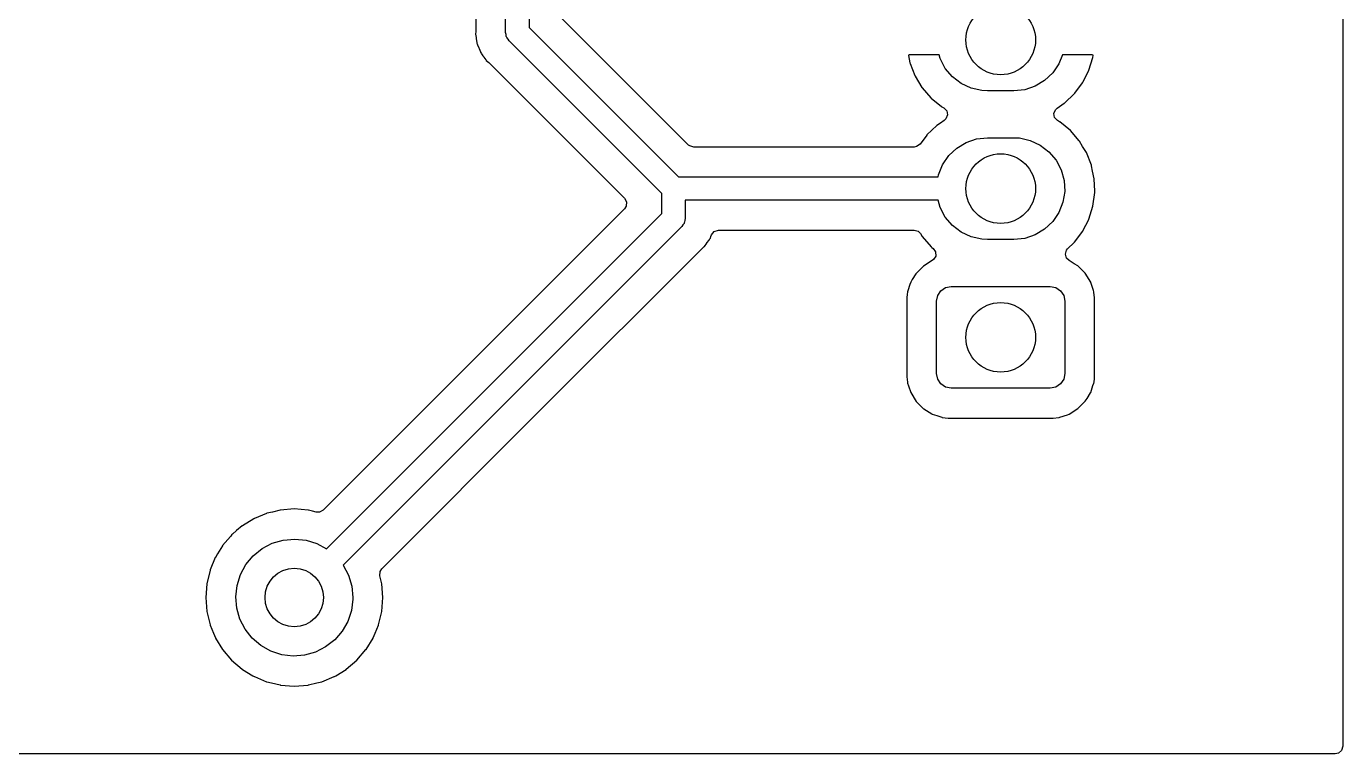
# Model space of a CAD drawing. Extents: x 61 to 228, y -146 to -45.
# Drawn here: x 205.61 to 228.09, y -145.54 to -133.12 of the extents above; entities that cross this region are included whole.
import ezdxf

# ---------------------------------------------------------------- set-up
doc = ezdxf.new("R2010")
doc.units = 0
doc.layers.add('BLACK', color=7, linetype='CONTINUOUS')

msp = doc.modelspace()

# ---------------------------------------------------------------- linework, layer by layer
at = {"layer": 'BLACK', "linetype": 'CONTINUOUS'}
for p, q in [((214.195, -99.7809), (214.195, -133.14)), ((213.795, -133.223), (213.795, -99.8637)), ((228.091, -126.5), (228.091, -145.415)), ((213.286, -129.65), (213.286, -133.194)), ((216.919, -135.145), (214.74, -132.966)), ((213.286, -133.203), (213.282, -133.26)), ((213.282, -133.26), (213.284, -133.268)), ((213.284, -133.268), (213.284, -133.268)), ((213.284, -133.268), (213.293, -133.323)), ((213.286, -133.194), (213.286, -133.203)), ((213.802, -133.256), (213.795, -133.223)), ((213.806, -133.289), (213.802, -133.256)), ((213.812, -133.299), (213.806, -133.289)), ((213.815, -133.31), (213.812, -133.299)), ((213.836, -133.336), (213.815, -133.31)), ((214.195, -133.14), (216.745, -135.69)), ((213.293, -133.323), (213.294, -133.33)), ((213.294, -133.33), (213.302, -133.393)), ((213.302, -133.393), (213.305, -133.4)), ((213.305, -133.4), (213.305, -133.403)), ((213.305, -133.403), (213.31, -133.419)), ((213.31, -133.419), (213.31, -133.422)), ((213.31, -133.422), (213.312, -133.429)), ((213.312, -133.429), (213.315, -133.436)), ((213.315, -133.436), (213.337, -133.488)), ((213.337, -133.488), (213.34, -133.494)), ((213.34, -133.494), (213.363, -133.554)), ((213.853, -133.364), (213.836, -133.336)), ((216.462, -135.973), (213.853, -133.364)), ((213.363, -133.554), (213.367, -133.56)), ((213.367, -133.56), (213.368, -133.562)), ((213.368, -133.562), (213.376, -133.577)), ((213.376, -133.577), (213.378, -133.579)), ((213.378, -133.579), (213.381, -133.586)), ((213.381, -133.586), (213.408, -133.622)), ((213.408, -133.622), (213.42, -133.637)), ((213.42, -133.637), (213.423, -133.642)), ((213.423, -133.642), (213.455, -133.689)), ((213.455, -133.689), (213.455, -133.689)), ((213.455, -133.689), (213.46, -133.695)), ((213.46, -133.695), (213.465, -133.7)), ((213.465, -133.7), (213.465, -133.7)), ((213.465, -133.7), (213.506, -133.736)), ((213.506, -133.736), (213.511, -133.741)), ((213.511, -133.741), (215.825, -136.055)), ((220.675, -133.608), (220.673, -133.619)), ((220.673, -133.619), (220.699, -133.742)), ((220.688, -133.604), (220.675, -133.608)), ((221.198, -133.604), (220.688, -133.604)), ((220.699, -133.742), (220.702, -133.752)), ((220.702, -133.752), (220.784, -133.96)), ((221.216, -133.67), (221.198, -133.604)), ((221.304, -133.836), (221.216, -133.67)), ((223.243, -133.758), (223.138, -133.914)), ((223.305, -133.604), (223.243, -133.758)), ((223.814, -133.604), (223.305, -133.604)), ((223.758, -133.865), (223.824, -133.652)), ((223.827, -133.608), (223.814, -133.604)), ((223.824, -133.652), (223.826, -133.642)), ((223.826, -133.642), (223.829, -133.622)), ((223.829, -133.622), (223.827, -133.608)), ((220.784, -133.96), (220.789, -133.969)), ((220.789, -133.969), (220.905, -134.16)), ((221.425, -133.98), (221.304, -133.836)), ((221.574, -134.094), (221.425, -133.98)), ((223.138, -133.914), (223.001, -134.043)), ((223.653, -134.074), (223.754, -133.875)), ((223.754, -133.875), (223.758, -133.865)), ((220.905, -134.16), (220.911, -134.169)), ((220.911, -134.169), (221.057, -134.337)), ((221.745, -134.174), (221.574, -134.094)), ((221.928, -134.215), (221.745, -134.174)), ((222.025, -134.22), (221.928, -134.215)), ((222.475, -134.22), (222.025, -134.22)), ((222.662, -134.2), (222.475, -134.22)), ((222.84, -134.14), (222.662, -134.2)), ((223.001, -134.043), (222.84, -134.14)), ((223.514, -134.262), (223.647, -134.083)), ((223.647, -134.083), (223.653, -134.074)), ((221.057, -134.337), (221.065, -134.345)), ((221.065, -134.345), (221.238, -134.486)), ((223.213, -134.514), (223.337, -134.431)), ((223.337, -134.431), (223.345, -134.424)), ((223.345, -134.424), (223.507, -134.27)), ((223.507, -134.27), (223.514, -134.262)), ((221.238, -134.486), (221.246, -134.492)), ((221.246, -134.492), (221.279, -134.511)), ((221.279, -134.511), (221.328, -134.562)), ((221.342, -134.632), (221.316, -134.698)), ((221.328, -134.562), (221.342, -134.632)), ((223.158, -134.608), (223.184, -134.542)), ((223.172, -134.677), (223.158, -134.608)), ((223.184, -134.542), (223.213, -134.514)), ((221.158, -134.812), (220.989, -134.973)), ((221.22, -134.77), (221.158, -134.812)), ((221.287, -134.725), (221.22, -134.77)), ((221.316, -134.698), (221.287, -134.725)), ((223.221, -134.728), (223.172, -134.677)), ((223.254, -134.747), (223.221, -134.728)), ((223.259, -134.75), (223.254, -134.747)), ((223.254, -134.747), (223.254, -134.747)), ((223.44, -134.898), (223.259, -134.75)), ((220.986, -134.978), (220.872, -135.131)), ((220.989, -134.973), (220.986, -134.978)), ((221.499, -135.197), (221.66, -135.1)), ((221.66, -135.1), (221.838, -135.04)), ((221.838, -135.04), (222.025, -135.02)), ((222.025, -135.02), (222.475, -135.02)), ((222.475, -135.02), (222.572, -135.025)), ((222.572, -135.025), (222.755, -135.066)), ((222.755, -135.066), (222.926, -135.146)), ((223.593, -135.075), (223.44, -134.898)), ((223.596, -135.079), (223.593, -135.075)), ((223.649, -135.168), (223.596, -135.079)), ((223.596, -135.079), (223.596, -135.079)), ((216.94, -135.161), (216.919, -135.145)), ((217.008, -135.181), (216.94, -135.161)), ((220.771, -135.181), (217.008, -135.181)), ((220.815, -135.173), (220.771, -135.181)), ((220.872, -135.131), (220.815, -135.173)), ((221.257, -135.482), (221.362, -135.326)), ((221.362, -135.326), (221.499, -135.197)), ((222.926, -135.146), (223.075, -135.26)), ((223.075, -135.26), (223.196, -135.404)), ((223.714, -135.275), (223.649, -135.168)), ((223.8, -135.492), (223.714, -135.275)), ((221.187, -135.656), (221.257, -135.482)), ((223.196, -135.404), (223.284, -135.57)), ((223.801, -135.498), (223.8, -135.492)), ((223.821, -135.592), (223.801, -135.498)), ((223.801, -135.498), (223.801, -135.498)), ((216.745, -135.69), (221.181, -135.69)), ((221.181, -135.69), (221.187, -135.656)), ((223.284, -135.57), (223.334, -135.751)), ((223.334, -135.751), (223.344, -135.939)), ((223.848, -135.721), (223.821, -135.592)), ((223.848, -135.727), (223.848, -135.721)), ((223.856, -135.927), (223.848, -135.727)), ((216.462, -136.315), (216.462, -135.973)), ((223.344, -135.939), (223.313, -136.124)), ((223.826, -136.187), (223.857, -135.955)), ((223.857, -135.955), (223.856, -135.927)), ((215.825, -136.233), (210.678, -141.38)), ((215.825, -136.055), (215.859, -136.117)), ((215.854, -136.188), (215.825, -136.233)), ((215.859, -136.117), (215.854, -136.188)), ((221.183, -136.09), (216.862, -136.09)), ((216.862, -136.09), (216.862, -136.398)), ((221.216, -136.21), (221.183, -136.09)), ((221.304, -136.376), (221.216, -136.21)), ((223.313, -136.124), (223.243, -136.298)), ((223.757, -136.41), (223.826, -136.187)), ((210.736, -142.041), (216.462, -136.315)), ((216.851, -136.464), (216.845, -136.474)), ((216.855, -136.431), (216.851, -136.464)), ((216.862, -136.398), (216.855, -136.431)), ((221.425, -136.52), (221.304, -136.376)), ((223.138, -136.454), (223.001, -136.583)), ((223.243, -136.298), (223.138, -136.454)), ((223.655, -136.611), (223.754, -136.415)), ((223.754, -136.415), (223.757, -136.41)), ((223.754, -136.415), (223.754, -136.415)), ((216.803, -136.539), (211.019, -142.324)), ((216.821, -136.511), (216.803, -136.539)), ((216.842, -136.485), (216.821, -136.511)), ((216.845, -136.474), (216.842, -136.485)), ((217.301, -136.71), (217.313, -136.679)), ((217.313, -136.679), (217.356, -136.623)), ((217.356, -136.623), (217.43, -136.599)), ((217.43, -136.599), (220.772, -136.599)), ((220.772, -136.599), (220.84, -136.619)), ((220.84, -136.619), (220.879, -136.659)), ((220.879, -136.659), (220.907, -136.705)), ((221.574, -136.634), (221.425, -136.52)), ((221.745, -136.714), (221.574, -136.634)), ((222.84, -136.68), (222.662, -136.74)), ((223.001, -136.583), (222.84, -136.68)), ((223.511, -136.807), (223.651, -136.619)), ((223.651, -136.619), (223.655, -136.611)), ((217.143, -136.919), (217.149, -136.914)), ((217.149, -136.914), (217.187, -136.881)), ((217.187, -136.881), (217.192, -136.876)), ((217.187, -136.881), (217.187, -136.881)), ((217.192, -136.876), (217.229, -136.823)), ((217.229, -136.823), (217.233, -136.818)), ((217.233, -136.818), (217.272, -136.768)), ((217.272, -136.768), (217.276, -136.761)), ((217.276, -136.761), (217.277, -136.759)), ((217.277, -136.759), (217.285, -136.744)), ((217.285, -136.744), (217.287, -136.741)), ((217.287, -136.741), (217.291, -136.735)), ((217.291, -136.735), (217.301, -136.71)), ((220.907, -136.705), (221.06, -136.882)), ((221.06, -136.882), (221.075, -136.894)), ((221.075, -136.894), (221.098, -136.912)), ((221.098, -136.912), (221.138, -136.971)), ((221.928, -136.755), (221.745, -136.714)), ((222.025, -136.76), (221.928, -136.755)), ((222.475, -136.76), (222.025, -136.76)), ((222.662, -136.74), (222.475, -136.76)), ((223.376, -136.94), (223.394, -136.918)), ((223.394, -136.918), (223.507, -136.81)), ((223.507, -136.81), (223.511, -136.807)), ((223.507, -136.81), (223.507, -136.81)), ((214.391, -139.671), (217.143, -136.919)), ((221.081, -137.118), (220.931, -137.212)), ((221.103, -137.103), (221.081, -137.118)), ((221.081, -137.118), (221.081, -137.118)), ((221.14, -137.042), (221.103, -137.103)), ((221.138, -136.971), (221.14, -137.042)), ((223.355, -137.008), (223.376, -136.94)), ((223.375, -137.077), (223.355, -137.008)), ((223.419, -137.116), (223.375, -137.077)), ((223.418, -137.118), (223.419, -137.116)), ((223.506, -137.172), (223.418, -137.118)), ((220.802, -137.343), (220.739, -137.445)), ((220.806, -137.337), (220.802, -137.343)), ((220.802, -137.343), (220.802, -137.343)), ((220.931, -137.212), (220.806, -137.337)), ((223.568, -137.211), (223.506, -137.172)), ((223.693, -137.336), (223.568, -137.211)), ((223.787, -137.486), (223.693, -137.336)), ((220.7, -137.527), (220.663, -137.637)), ((220.713, -137.487), (220.7, -137.527)), ((220.739, -137.445), (220.713, -137.487)), ((221.228, -137.633), (221.309, -137.579)), ((221.309, -137.579), (221.405, -137.56)), ((221.405, -137.56), (223.095, -137.56)), ((223.095, -137.56), (223.191, -137.579)), ((223.191, -137.579), (223.272, -137.633)), ((223.789, -137.493), (223.787, -137.486)), ((223.835, -137.63), (223.789, -137.493)), ((220.654, -137.687), (220.647, -137.76)), ((220.647, -137.76), (220.647, -139.1)), ((220.657, -137.662), (220.654, -137.687)), ((220.663, -137.637), (220.657, -137.655)), ((220.657, -137.655), (220.657, -137.662)), ((220.657, -137.662), (220.657, -137.662)), ((221.155, -137.81), (221.174, -137.714)), ((221.155, -139.05), (221.155, -137.81)), ((221.174, -137.714), (221.228, -137.633)), ((223.272, -137.633), (223.326, -137.714)), ((223.326, -137.714), (223.345, -137.81)), ((223.345, -137.81), (223.345, -139.05)), ((223.843, -137.654), (223.835, -137.63)), ((223.843, -137.661), (223.843, -137.654)), ((223.853, -137.756), (223.843, -137.661)), ((223.843, -137.661), (223.843, -137.661)), ((223.853, -137.76), (223.853, -137.756)), ((223.853, -139.1), (223.853, -137.76)), ((220.647, -139.1), (220.647, -139.104)), ((220.647, -139.104), (220.647, -139.104)), ((220.647, -139.104), (220.657, -139.198)), ((221.174, -139.146), (221.155, -139.05)), ((221.228, -139.227), (221.174, -139.146)), ((223.326, -139.146), (223.272, -139.227)), ((223.345, -139.05), (223.326, -139.146)), ((223.844, -139.195), (223.85, -139.132)), ((223.85, -139.132), (223.853, -139.1)), ((220.657, -139.198), (220.657, -139.206)), ((220.657, -139.206), (220.66, -139.213)), ((220.66, -139.213), (220.66, -139.213)), ((220.66, -139.213), (220.675, -139.26)), ((220.675, -139.26), (220.713, -139.374)), ((220.713, -139.374), (220.807, -139.524)), ((221.309, -139.281), (221.228, -139.227)), ((221.405, -139.3), (221.309, -139.281)), ((223.095, -139.3), (221.405, -139.3)), ((223.191, -139.281), (223.095, -139.3)), ((223.272, -139.227), (223.191, -139.281)), ((223.726, -139.473), (223.783, -139.379)), ((223.783, -139.379), (223.787, -139.373)), ((223.783, -139.379), (223.783, -139.379)), ((223.787, -139.373), (223.826, -139.255)), ((223.826, -139.255), (223.841, -139.211)), ((223.841, -139.211), (223.843, -139.205)), ((223.841, -139.211), (223.841, -139.211)), ((223.843, -139.205), (223.844, -139.195)), ((220.807, -139.524), (220.932, -139.649)), ((223.569, -139.648), (223.694, -139.523)), ((223.694, -139.523), (223.726, -139.473)), ((211.68, -142.382), (214.391, -139.671)), ((220.932, -139.649), (220.938, -139.653)), ((220.938, -139.653), (220.938, -139.653)), ((220.938, -139.653), (221.075, -139.738)), ((221.075, -139.738), (221.082, -139.742)), ((221.082, -139.742), (221.157, -139.767)), ((221.157, -139.767), (221.244, -139.796)), ((221.244, -139.796), (221.244, -139.796)), ((221.244, -139.796), (221.25, -139.798)), ((221.25, -139.798), (221.257, -139.798)), ((221.257, -139.798), (221.257, -139.798)), ((221.257, -139.798), (221.3, -139.803)), ((221.3, -139.803), (221.355, -139.808)), ((221.355, -139.808), (223.145, -139.808)), ((223.145, -139.808), (223.149, -139.808)), ((223.149, -139.808), (223.244, -139.798)), ((223.149, -139.808), (223.149, -139.808)), ((223.244, -139.798), (223.244, -139.798)), ((223.244, -139.798), (223.251, -139.798)), ((223.251, -139.798), (223.258, -139.795)), ((223.258, -139.795), (223.39, -139.751)), ((223.258, -139.795), (223.258, -139.795)), ((223.39, -139.751), (223.419, -139.742)), ((223.419, -139.742), (223.569, -139.648)), ((209.811, -141.414), (209.717, -141.436)), ((209.943, -141.382), (209.811, -141.414)), ((209.948, -141.38), (209.943, -141.382)), ((209.943, -141.382), (209.943, -141.382)), ((210.185, -141.362), (209.948, -141.38)), ((210.422, -141.38), (210.185, -141.362)), ((210.427, -141.382), (210.422, -141.38)), ((210.498, -141.399), (210.427, -141.382)), ((210.427, -141.382), (210.427, -141.382)), ((210.559, -141.414), (210.498, -141.399)), ((210.616, -141.414), (210.559, -141.414)), ((210.678, -141.38), (210.616, -141.414)), ((209.494, -141.529), (209.3, -141.648)), ((209.498, -141.527), (209.494, -141.529)), ((209.503, -141.525), (209.498, -141.527)), ((209.713, -141.438), (209.503, -141.525)), ((209.503, -141.525), (209.503, -141.525)), ((209.717, -141.436), (209.713, -141.438)), ((209.713, -141.438), (209.713, -141.438)), ((209.094, -141.83), (208.961, -141.986)), ((209.112, -141.809), (209.094, -141.83)), ((209.115, -141.805), (209.112, -141.809)), ((209.128, -141.794), (209.115, -141.805)), ((209.2, -141.732), (209.128, -141.794)), ((209.296, -141.651), (209.2, -141.732)), ((209.3, -141.648), (209.296, -141.651)), ((209.3, -141.648), (209.3, -141.648)), ((208.958, -141.99), (208.874, -142.128)), ((208.961, -141.986), (208.958, -141.99)), ((208.958, -141.99), (208.958, -141.99)), ((209.485, -142.161), (209.637, -142.038)), ((209.637, -142.038), (209.81, -141.948)), ((209.81, -141.948), (209.998, -141.893)), ((209.998, -141.893), (210.192, -141.875)), ((210.192, -141.875), (210.386, -141.895)), ((210.386, -141.895), (210.573, -141.953)), ((210.573, -141.953), (210.736, -142.041)), ((208.835, -142.193), (208.748, -142.403)), ((208.837, -142.188), (208.835, -142.193)), ((208.835, -142.193), (208.835, -142.193)), ((208.874, -142.128), (208.837, -142.188)), ((209.266, -142.481), (209.36, -142.31)), ((209.36, -142.31), (209.485, -142.161)), ((208.746, -142.407), (208.69, -142.638)), ((208.748, -142.403), (208.746, -142.407)), ((209.207, -142.667), (209.266, -142.481)), ((211.019, -142.324), (211.11, -142.494)), ((211.11, -142.494), (211.166, -142.681)), ((211.646, -142.501), (211.65, -142.43)), ((211.68, -142.638), (211.646, -142.501)), ((211.65, -142.43), (211.68, -142.382)), ((208.69, -142.638), (208.672, -142.875)), ((209.185, -142.861), (209.207, -142.667)), ((211.166, -142.681), (211.185, -142.875)), ((211.698, -142.875), (211.68, -142.638)), ((208.672, -142.875), (208.69, -143.112)), ((209.201, -143.056), (209.185, -142.861)), ((211.185, -142.903), (211.16, -143.097)), ((211.185, -142.875), (211.185, -142.903)), ((211.68, -143.112), (211.698, -142.875)), ((208.69, -143.112), (208.746, -143.343)), ((209.255, -143.243), (209.201, -143.056)), ((211.16, -143.097), (211.099, -143.282)), ((211.624, -143.343), (211.68, -143.112)), ((208.746, -143.343), (208.748, -143.347)), ((208.748, -143.347), (208.748, -143.347)), ((208.748, -143.347), (208.804, -143.482)), ((209.344, -143.417), (209.255, -143.243)), ((209.466, -143.57), (209.344, -143.417)), ((211.099, -143.282), (211.002, -143.451)), ((211.566, -143.482), (211.622, -143.347)), ((211.622, -143.347), (211.624, -143.343)), ((211.622, -143.347), (211.622, -143.347)), ((208.804, -143.482), (208.837, -143.562)), ((208.837, -143.562), (208.839, -143.566)), ((208.839, -143.566), (208.958, -143.76)), ((209.614, -143.696), (209.466, -143.57)), ((210.875, -143.599), (210.721, -143.719)), ((211.002, -143.451), (210.875, -143.599)), ((211.412, -143.76), (211.531, -143.566)), ((211.531, -143.566), (211.533, -143.562)), ((211.533, -143.562), (211.566, -143.482)), ((208.958, -143.76), (208.958, -143.76)), ((208.958, -143.76), (208.961, -143.764)), ((208.961, -143.764), (209.115, -143.945)), ((209.785, -143.791), (209.614, -143.696)), ((209.97, -143.852), (209.785, -143.791)), ((210.164, -143.875), (209.97, -143.852)), ((210.359, -143.86), (210.164, -143.875)), ((210.547, -143.807), (210.359, -143.86)), ((210.721, -143.719), (210.547, -143.807)), ((211.255, -143.945), (211.409, -143.764)), ((211.409, -143.764), (211.412, -143.76)), ((211.412, -143.76), (211.412, -143.76)), ((209.115, -143.945), (209.296, -144.099)), ((209.296, -144.099), (209.3, -144.102)), ((209.3, -144.102), (209.3, -144.102)), ((209.3, -144.102), (209.478, -144.211)), ((210.892, -144.211), (211.07, -144.102)), ((211.07, -144.102), (211.074, -144.099)), ((211.07, -144.102), (211.07, -144.102)), ((211.074, -144.099), (211.255, -143.945)), ((209.478, -144.211), (209.498, -144.223)), ((209.498, -144.223), (209.503, -144.225)), ((209.503, -144.225), (209.503, -144.225)), ((209.503, -144.225), (209.713, -144.312)), ((209.713, -144.312), (209.717, -144.314)), ((209.717, -144.314), (209.798, -144.333)), ((209.798, -144.333), (209.943, -144.368)), ((210.427, -144.368), (210.572, -144.333)), ((210.572, -144.333), (210.653, -144.314)), ((210.653, -144.314), (210.657, -144.312)), ((210.657, -144.312), (210.867, -144.225)), ((210.867, -144.225), (210.872, -144.223)), ((210.867, -144.225), (210.867, -144.225)), ((210.872, -144.223), (210.892, -144.211)), ((209.943, -144.368), (209.943, -144.368)), ((209.943, -144.368), (209.948, -144.37)), ((209.948, -144.37), (210.185, -144.388)), ((210.185, -144.388), (210.422, -144.37)), ((210.422, -144.37), (210.427, -144.368)), ((210.427, -144.368), (210.427, -144.368)), ((228.091, -145.415), (228.071, -145.484)), ((227.965, -145.541), (151.929, -145.541)), ((228.018, -145.53), (227.965, -145.541)), ((228.071, -145.484), (228.018, -145.53))]:
    msp.add_line(p, q, dxfattribs=at)
at = {"layer": 'BLACK'}
for centre, radius in [((222.25, -133.35), 0.595), ((222.25, -135.89), 0.595), ((222.25, -138.43), 0.595), ((210.185, -142.875), 0.5)]:
    msp.add_circle(centre, radius, dxfattribs=at)

doc.saveas('drawing.dxf')
